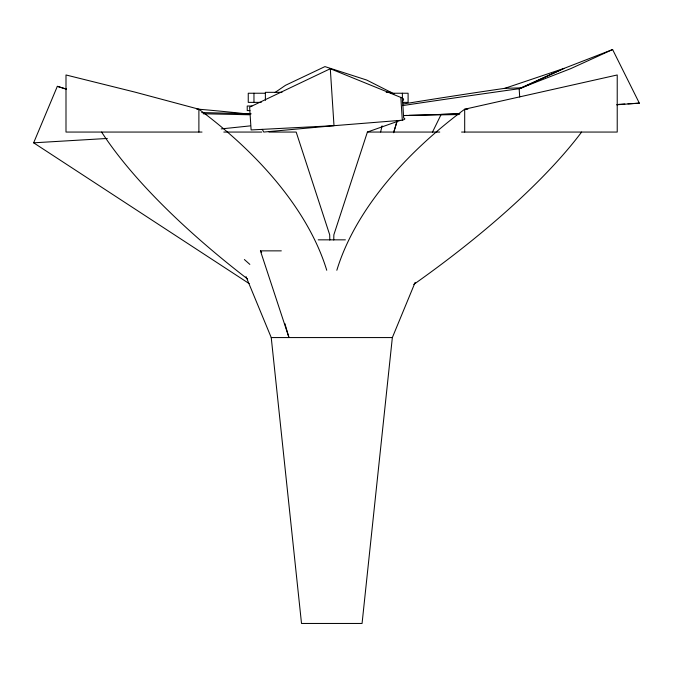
<?xml version="1.0" encoding="UTF-8"?>
<svg xmlns="http://www.w3.org/2000/svg" width="673" height="673" viewBox="0 0 673 673"><rect width="100%" height="100%" fill="white"/><g stroke="black" fill="none" stroke-linecap="round" stroke-linejoin="round"><path stroke-width="1.01" d="M333.749 240.025L333.858 234.784L367.399 132.059L400.41 120.366M415.132 282.416L392.351 337.568L362.066 623.459L301.512 623.459L271.236 337.568L246.049 276.611M380.624 131.975L382.079 125.834M393.554 132.741L397.188 120.694M393.848 132.034L397.179 121.005M249.119 283.569L33.65 142.819L57.34 86.337L66.358 89.063M432.386 132.32L441.151 114.427L458.978 113.787M275.072 92.462L285.461 85.328L324.941 66.602L366.701 80.045L394.1 93.909M330.292 68.722L249.633 107.142L251.113 129.931L334.001 125.683L402.311 120.215A205.004 7.748 -3.1 0 0 403.674 118.112L402.614 100.942A205.568 14.032 -5.1 0 0 400.822 97.425L330.292 68.722L334.001 125.683L263.74 132.059L262.293 129.359M521.962 87.852L564.067 68.385L612.607 49.541L639.35 103.162L616.594 104.795M612.607 49.541L570.721 68.638L519.161 88.701A205.568 3.029 -8.1 0 0 402.639 105.585M519.699 96.979L519.161 88.701L564.067 68.385L504.868 88.314A195.094 6.04 -8.5 0 0 403.018 104.012M519.161 88.701L521.028 88.138M107.301 138.453L33.65 142.819M618.638 104.365L624.855 104.004M627.959 103.827L639.35 103.162M459.903 113.821L403.825 115.554M403.876 115.52L406.988 115.436M409.058 115.369L459.02 114.553M504.868 88.314L520.961 87.877M281.987 92.327L265.381 92.327L265.381 100.344M386.209 92.327L390.971 92.327L390.971 93.236L408.099 93.236L408.099 102.372L402.387 102.372L402.387 93.236M265.381 93.236L248.253 93.236L248.253 102.372L261.225 102.372M251.946 106.023L247.227 106.023L247.227 110.591L249.952 110.591M196.81 109.219L198.888 109.219A266.777 19.778 2.5 0 1 248.413 114.082M467.828 109.219L464.69 109.219A350.414 197.155 -23.4 0 0 336.837 270.268M202.009 132.059L65.996 132.059L65.996 74.972L134.861 92.092L198.888 109.219A350.414 197.164 23.4 0 1 326.741 270.268M223.815 132.059L261.78 132.059M268.973 132.059L296.179 132.059L329.703 234.835L329.812 240.076M367.399 132.059L439.763 132.059M461.569 132.059L617.225 132.059L617.225 74.972L464.69 109.219L464.69 132.059M318.203 239.84L345.375 239.84M284.847 323.461L288.969 337.568L260.426 250.861L281.322 250.861M271.236 337.568L392.351 337.568M57.34 86.337L66.198 89.147M244.383 259.534L249.843 264.405M260.426 250.861L261.671 252.375M400.822 97.425L402.311 120.215M253.965 93.236L253.965 102.372M198.888 109.219L198.888 132.059M201.664 112.584A190.678 5.83 1 0 1 251.206 113.846M250.062 125.893A190.097 3.811 -5.6 0 1 221.215 128.896M203.162 113.787A190.678 2.625 1 0 1 249.346 114.772M247.639 279.043A335.978 102.885 33.8 0 1 101.606 132.059M581.615 132.059A349.733 97.635 -32.6 0 1 413.76 284.427"/></g></svg>
